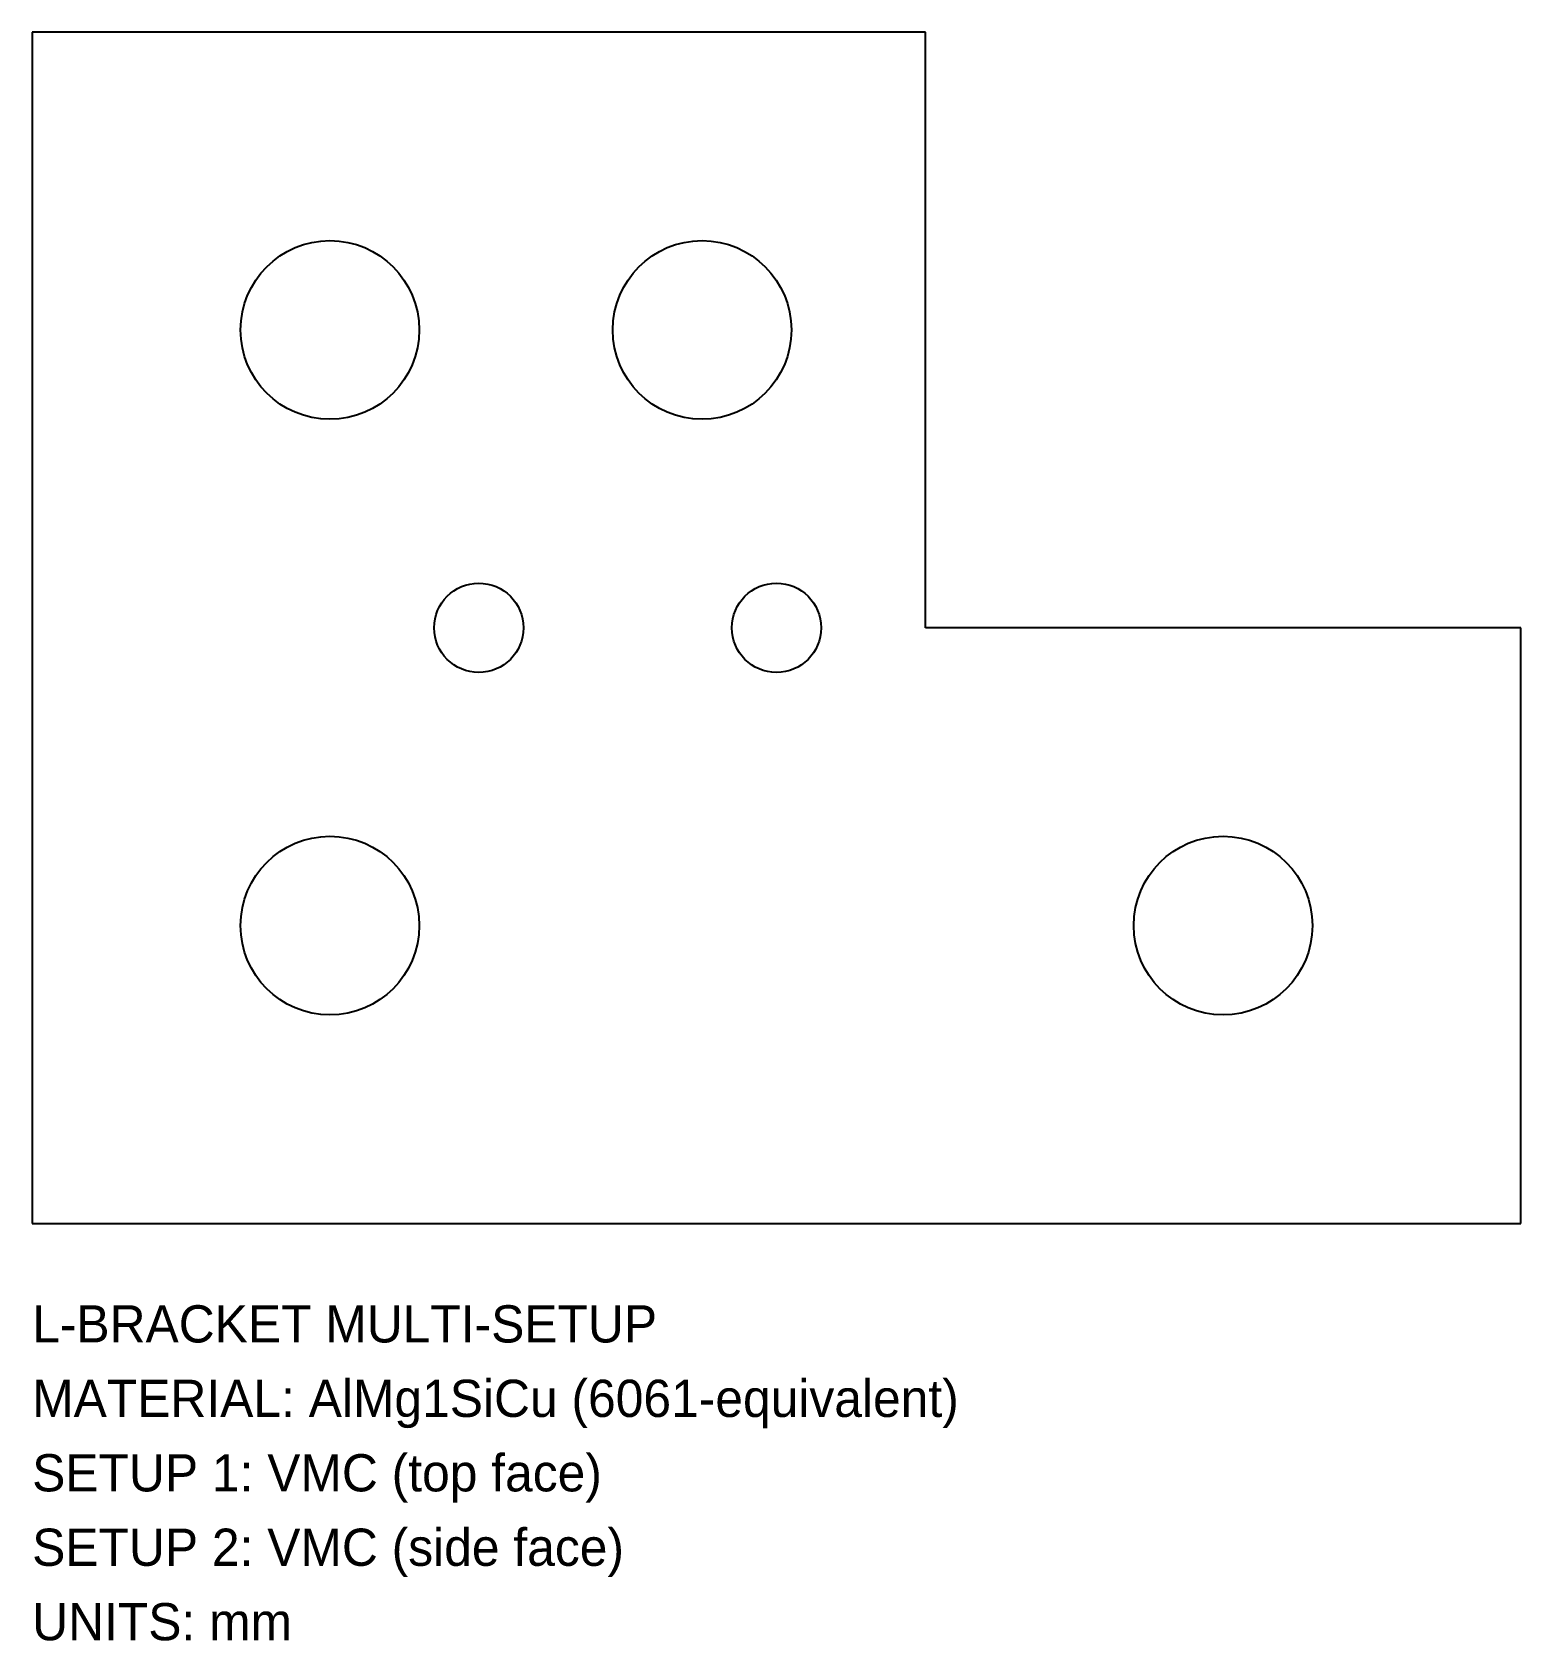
# Model space of a CAD drawing. Header units: millimetres. Extents: x 0 to 100, y -28 to 80.
import ezdxf

# ---------------------------------------------------------------- set-up
doc = ezdxf.new("R2010")
doc.units = ezdxf.units.MM

msp = doc.modelspace()

# ---------------------------------------------------------------- linework, layer by layer
at = {"layer": 'HOLE_SETUP1'}
for centre in [(20, 60), (45, 60), (20, 20), (80, 20)]:
    msp.add_circle(centre, 6, dxfattribs=at)
at = {"layer": 'HOLE_SETUP2'}
for centre in [(30, 40), (50, 40)]:
    msp.add_circle(centre, 3, dxfattribs=at)
at = {"layer": 'OUTLINE'}
for p, q in [((60, 80), (0, 80)), ((0, 80), (0, 0)), ((60, 40), (60, 80)), ((100, 40), (60, 40)), ((100, 0), (100, 40)), ((0, 0), (100, 0))]:
    msp.add_line(p, q, dxfattribs=at)

# ---------------------------------------------------------------- texts
at = {"layer": 'ANNOTATION'}
for s, p in [('L-BRACKET MULTI-SETUP', (0, -8)), ('MATERIAL: AlMg1SiCu (6061-equivalent)', (0, -13)), ('SETUP 1: VMC (top face)', (0, -18)), ('SETUP 2: VMC (side face)', (0, -23)), ('UNITS: mm', (0, -28))]:
    msp.add_text(s, height=2.5, dxfattribs=at).set_placement(p)

doc.saveas('drawing.dxf')
